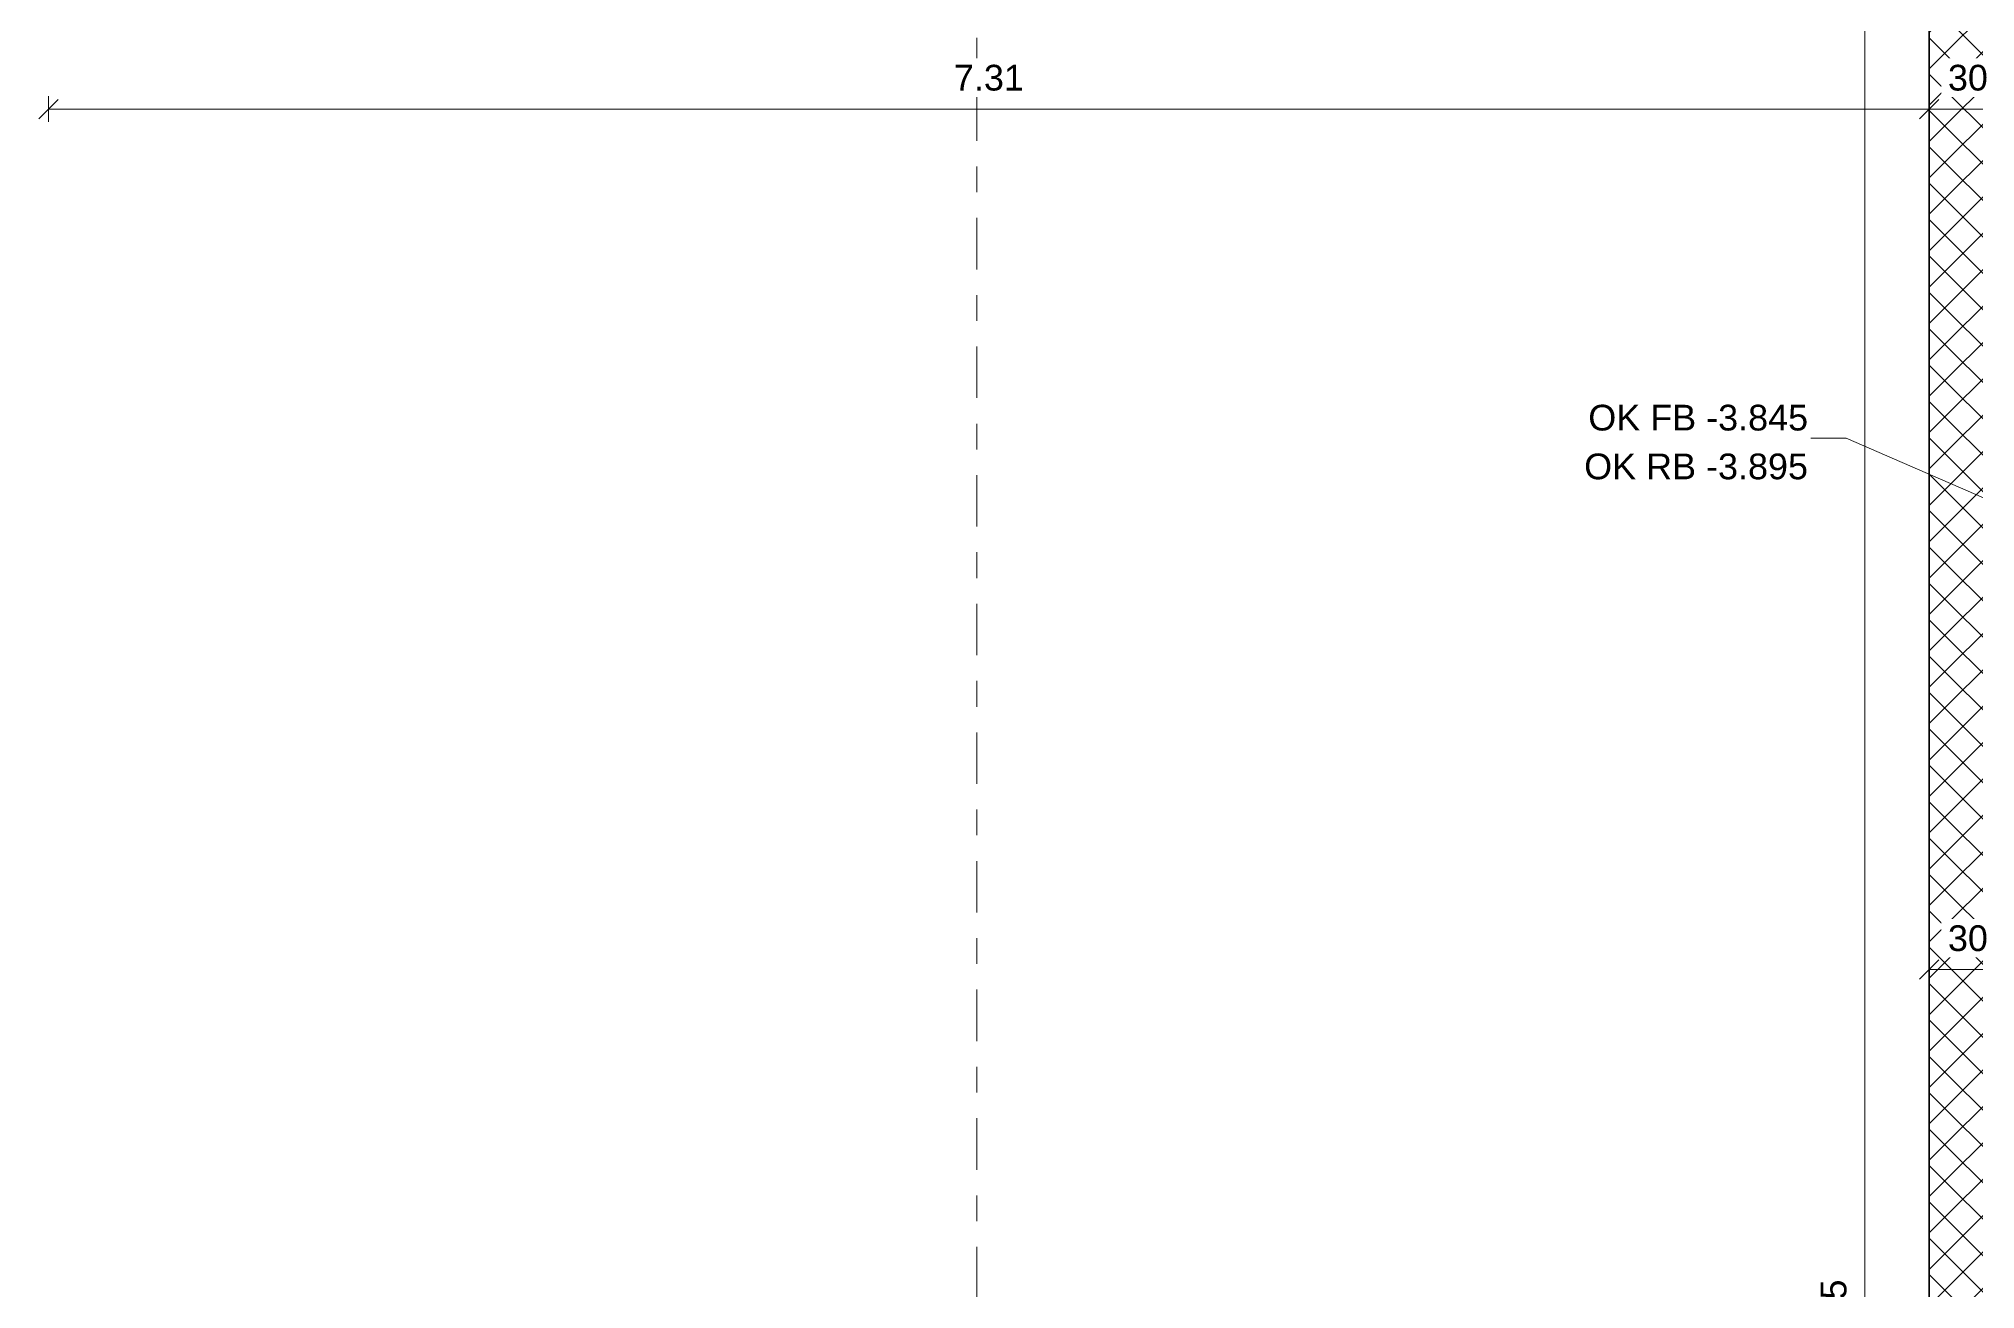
# Model space of a CAD drawing. Header units: metres. Extents: x -85.4 to -16.9, y -4 to 38.1.
# Drawn here: x -70.35 to -62.83, y 21.46 to 26.33 of the extents above; entities that cross this region are included whole.
import ezdxf

# ---------------------------------------------------------------- set-up
doc = ezdxf.new("R2010")
doc.units = ezdxf.units.M
doc.linetypes.add('_Rasterlinie_', pattern=[0.375, 0.2, -0.05, 0.075, -0.05])
for name, color, linetype, lineweight in [('A-____-____-DIMS', 7, 'Continuous', 5), ('A-____-____-DIMS-50', 7, 'Continuous', 5), ('A-WALL-____-MCUT', 7, 'Continuous', 35), ('A-WALL-____-PATT', 7, 'Continuous', 35), ('G-____-____-DIMS', 7, 'Continuous', 5), ('S-GRID-____-OTLN', 7, 'Continuous', 5)]:
    doc.layers.add(name, color=color, linetype=linetype, lineweight=lineweight)
doc.styles.add('Arial_2', font='arial.ttf', dxfattribs={"height": 0.1})
doc.dimstyles.new('SUB_Rohbau_fein', dxfattribs={"dimscale": 0.3048, "dimtxt": 0.102026, "dimasz": 0.246063, "dimexe": 0.164042, "dimexo": 0.0625, "dimgap": 0.123031, "dimtad": 1, "dimrnd": 0.005, "dimzin": 0, "dimdsep": 46, "dimtxsty": 'Arial_2', "dimblk1": 'OBLIQUE', "dimblk2": 'OBLIQUE', "dimsah": 1, "dimcen": 0.09, "dimazin": 0, "dimtfac": 1, "dimtdec": 4, "dimtix": 1, "dimtmove": 0, "dimatfit": 3, "dimfxl": 0.164042, "dimfxlon": 1, "dimtvp": 1, "dimtfill": 1, "dimtolj": 1, "dimtzin": 0, "dimarcsym": 2})
doc.dimstyles.new('SUB_Rohbau_fein_2', dxfattribs={"dimscale": 0.3048, "dimtxt": 0.102026, "dimasz": 0.246063, "dimexe": 0.164042, "dimexo": 0.0625, "dimgap": 0.123031, "dimtad": 1, "dimdec": 1, "dimlfac": 100, "dimrnd": 0.5, "dimdsep": 46, "dimtxsty": 'Arial_2', "dimblk1": 'OBLIQUE', "dimblk2": 'OBLIQUE', "dimsah": 1, "dimcen": 0.09, "dimazin": 0, "dimtfac": 1, "dimtdec": 4, "dimtix": 1, "dimtmove": 0, "dimatfit": 3, "dimfxl": 0.164042, "dimfxlon": 1, "dimtvp": 1, "dimtfill": 1, "dimtolj": 1, "dimtzin": 0, "dimarcsym": 2})

# ---------------------------------------------------------------- blocks, each defined once
blk = doc.blocks.new('DIMBLOCK357--01_UG_OK_FFB_AF_lo')
at = {"layer": 'A-____-____-DIMS-50'}
for p, q in [((-70.3159, 26.0516), (-70.3534, 26.0141)), ((-70.3159, 26.0516), (-70.3159, 26.1016)), ((-70.3159, 26.0516), (-70.2784, 26.0891)), ((-70.3159, 26.0516), (-63.008, 26.0516)), ((-70.3159, 26.0516), (-70.3159, 26.0016)), ((-63.008, 26.0516), (-63.0455, 26.0141)), ((-63.008, 26.0516), (-63.008, 26.1016)), ((-63.008, 26.0516), (-62.9705, 26.0891)), ((-63.008, 26.0516), (-63.008, 26.0016))]:
    blk.add_line(p, q, dxfattribs=at)
at = {"layer": 'A-____-____-DIMS-50', "color": 0, "insert": (-66.7976, 26.2236), "char_height": 0.1, "width": 0.325653, "attachment_point": 1, "line_spacing_factor": 0.941778, "style": 'Arial_2', "bg_fill": 3, "box_fill_scale": 1.25, "bg_fill_color": 256, "bg_fill_true_color": 13158600, "bg_fill_transparency": 0}
blk.add_mtext('7.31', dxfattribs=at)
blk = doc.blocks.new('_Oblique')
at = {"color": 0, "linetype": 'ByBlock', "lineweight": -2}
blk.add_line((-0.5, -0.5), (0.5, 0.5), dxfattribs=at)
blk = doc.blocks.new('DIMBLOCK358--01_UG_OK_FFB_AF_lo')
at = {"layer": 'A-____-____-DIMS-50'}
for p, q in [((-63.008, 26.0516), (-63.0455, 26.0141)), ((-63.008, 26.0516), (-63.008, 26.1016)), ((-63.008, 26.0516), (-62.9705, 26.0891)), ((-63.008, 26.0516), (-62.708, 26.0516)), ((-63.008, 26.0516), (-63.008, 26.0016)), ((-62.708, 26.0516), (-62.7455, 26.0141)), ((-62.708, 26.0516), (-62.708, 26.1016)), ((-62.708, 26.0516), (-62.6705, 26.0891)), ((-62.708, 26.0516), (-62.708, 26.0016))]:
    blk.add_line(p, q, dxfattribs=at)
at = {"layer": 'A-____-____-DIMS-50', "color": 0, "insert": (-62.9356, 26.2236), "char_height": 0.1, "width": 0.186088, "attachment_point": 1, "line_spacing_factor": 0.941778, "style": 'Arial_2', "bg_fill": 3, "box_fill_scale": 1.25, "bg_fill_color": 256, "bg_fill_true_color": 13158600, "bg_fill_transparency": 0}
blk.add_mtext('30', dxfattribs=at)
blk = doc.blocks.new('DIMBLOCK361--01_UG_OK_FFB_AF_lo')
at = {"layer": 'A-____-____-DIMS-50'}
for p, q in [((-63.258, 29.8016), (-63.308, 29.8016)), ((-63.258, 29.8016), (-63.2955, 29.8391)), ((-63.258, 12.8516), (-63.258, 29.8016)), ((-63.258, 29.8016), (-63.2205, 29.7641)), ((-63.258, 29.8016), (-63.208, 29.8016)), ((-63.258, 12.8516), (-63.2955, 12.8891)), ((-63.258, 12.8516), (-63.308, 12.8516)), ((-63.258, 12.8516), (-63.2205, 12.8141)), ((-63.258, 12.8516), (-63.208, 12.8516))]:
    blk.add_line(p, q, dxfattribs=at)
at = {"layer": 'A-____-____-DIMS-50', "color": 0, "insert": (-63.43, 21.1521), "char_height": 0.1, "width": 0.418697, "attachment_point": 1, "rotation": 90, "line_spacing_factor": 0.941778, "style": 'Arial_2', "bg_fill": 3, "box_fill_scale": 1.25, "bg_fill_color": 256, "bg_fill_true_color": 13158600, "bg_fill_transparency": 0}
blk.add_mtext('16.95', dxfattribs=at)
blk = doc.blocks.new('DIMBLOCK400--01_UG_OK_FFB_AF_lo')
at = {"layer": 'A-____-____-DIMS-50'}
for p, q in [((-63.008, 22.7066), (-63.008, 22.7566)), ((-63.008, 22.7066), (-62.9705, 22.7441)), ((-62.708, 22.7066), (-62.708, 22.7566)), ((-62.708, 22.7066), (-62.6705, 22.7441)), ((-63.008, 22.7066), (-63.0455, 22.6691)), ((-63.008, 22.7066), (-62.708, 22.7066)), ((-63.008, 22.7066), (-63.008, 22.6566)), ((-62.708, 22.7066), (-62.7455, 22.6691)), ((-62.708, 22.7066), (-62.708, 22.6566))]:
    blk.add_line(p, q, dxfattribs=at)
at = {"layer": 'A-____-____-DIMS-50', "color": 0, "insert": (-62.9356, 22.8786), "char_height": 0.1, "width": 0.186088, "attachment_point": 1, "line_spacing_factor": 0.941778, "style": 'Arial_2', "bg_fill": 3, "box_fill_scale": 1.25, "bg_fill_color": 256, "bg_fill_true_color": 13158600, "bg_fill_transparency": 0}
blk.add_mtext('30', dxfattribs=at)

msp = doc.modelspace()

# ---------------------------------------------------------------- hatches: boundary and pattern name
at = {"layer": 'A-WALL-____-PATT', "lineweight": 9}
h = msp.add_hatch(dxfattribs=at)
h.set_pattern_fill('FP_1', color=256, style=0, pattern_type=2)
h.set_pattern_definition([(45, (-1.5, -0.67223), (-0.07071068, 0.07071068), []), (135, (-1.5, -0.67223), (-0.07071068, -0.07071068), [])])
h.paths.add_polyline_path([(-62.708, 12.8516), (-62.708, 28.1075), (-63.008, 28.1075), (-63.008, 12.8516)])

# ---------------------------------------------------------------- linework, layer by layer
at = {"layer": 'A-WALL-____-MCUT'}
msp.add_line((-63.008, 12.8516), (-63.008, 28.3016), dxfattribs=at)
at = {"layer": 'S-GRID-____-OTLN', "color": 8, "linetype": '_Rasterlinie_', "true_color": 0x808080}
msp.add_line((-66.708, -3.5715), (-66.708, 33.6425), dxfattribs=at)

# ---------------------------------------------------------------- next in the draw order: dimensions: what is measured, and where the dimension line sits
at = {"layer": 'A-____-____-DIMS'}
for base, p1, p2, dimstyle, override, picture, middle in [((-63.008, 26.0516), (-70.3159, 26.1016), (-63.008, 26.1016), 'SUB_Rohbau_fein', {"dimpost": '<>', "dimfxl": 7.307879}, 'DIMBLOCK357--01_UG_OK_FFB_AF_lo', (-66.662, 26.1401)), ((-62.708, 22.7066), (-63.008, 22.7566), (-62.708, 22.7566), 'SUB_Rohbau_fein_2', {"dimpost": '<>', "dimfxl": 0.3}, 'DIMBLOCK400--01_UG_OK_FFB_AF_lo', (-62.858, 22.7952))]:
    dim = msp.add_linear_dim(base=base, p1=p1, p2=p2, dimstyle=dimstyle, override=override, dxfattribs=at)
    dim.commit()
    dim.dimension.update_dxf_attribs({"geometry": picture, "text_midpoint": middle})

# ---------------------------------------------------------------- next in the draw order: dimensions: what is measured, and where the dimension line sits
dim = msp.add_linear_dim(base=(-63.258, 29.8016), p1=(-63.308, 12.8516), p2=(-63.308, 29.8016), angle=90, dimstyle='SUB_Rohbau_fein', override={"dimpost": '<>', "dimfxl": 16.95}, dxfattribs=at)
dim.commit()
dim.dimension.update_dxf_attribs({"geometry": 'DIMBLOCK361--01_UG_OK_FFB_AF_lo', "text_midpoint": (-63.3466, 21.3266)})
dim = msp.add_linear_dim(base=(-62.708, 26.0516), p1=(-63.008, 26.1016), p2=(-62.708, 26.1016), dimstyle='SUB_Rohbau_fein_2', override={"dimpost": '<>', "dimfxl": 0.3}, dxfattribs=at)
dim.commit()
dim.dimension.update_dxf_attribs({"geometry": 'DIMBLOCK358--01_UG_OK_FFB_AF_lo', "text_midpoint": (-62.858, 26.1401)})

# ---------------------------------------------------------------- next in the draw order: linework, layer by layer
at = {"layer": 'G-____-____-DIMS'}
for p, q in [((-63.3309, 24.7729), (-63.468, 24.7729)), ((-62.708, 24.5016), (-63.3309, 24.7729))]:
    msp.add_line(p, q, dxfattribs=at)

# ---------------------------------------------------------------- next in the draw order: texts
at = {"layer": 'G-____-____-DIMS', "char_height": 0.1, "attachment_point": 1, "line_spacing_factor": 0.941778, "style": 'Arial_2'}
for s, insert, width in [('OK FB -3.845', (-64.3329, 24.9021), 1.021033), ('OK RB -3.895', (-64.3489, 24.7125), 1.039397)]:
    msp.add_mtext(s, dxfattribs=dict(at, insert=insert, width=width))

doc.saveas('drawing.dxf')
